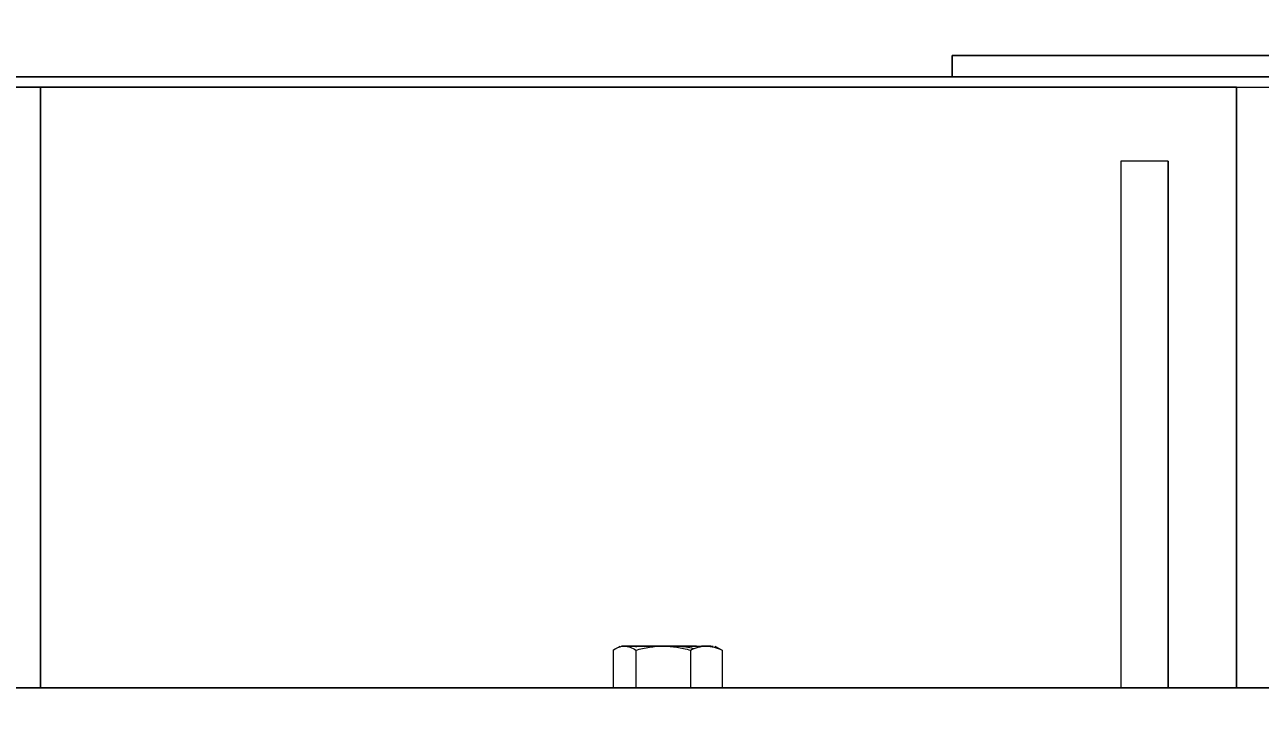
# Model space of a CAD drawing. Header units: millimetres. Extents: x -69706 to 52883, y -6882 to 68885.
# Drawn here: x 46104.8 to 46339.3, y 65002.2 to 65133.6 of the extents above; entities that cross this region are included whole.
import ezdxf

# ---------------------------------------------------------------- set-up
doc = ezdxf.new("R2010")
doc.units = ezdxf.units.MM
doc.layers.add('XFM7P20PCW$0$G-IMPT', color=252, linetype='Continuous', lineweight=9)
doc.layers.add('XFM7P20PCW$0$M-EQPM', color=252, linetype='Continuous', lineweight=9)
doc.layers.add('XFM7P20PCW$0$U-CV-DIM', color=252, linetype='Continuous')
doc.styles.add('XFM7P20PCW$0$PX-TEXT', font='isocp.shx', dxfattribs={"width": 0.7, "bigfont": 'chineset.shx'})
doc.dimstyles.new('XFM7P20PCW$0$PX-400', dxfattribs={"dimscale": 1000, "dimtxt": 0.25, "dimasz": 0.03, "dimexe": 0.1, "dimexo": 0.1, "dimgap": 0.05, "dimtad": 1, "dimdec": 0, "dimzin": 0, "dimdsep": 46, "dimtxsty": 'XFM7P20PCW$0$PX-TEXT', "dimblk": 'XFM7P20PCW$0$_Dot', "dimcen": 2, "dimclrd": 2, "dimclre": 1, "dimclrt": 4, "dimadec": 0, "dimazin": 0, "dimtfac": 1, "dimtdec": 0, "dimtix": 1, "dimtmove": 2, "dimatfit": 3, "dimfxl": 1, "dimtvp": 1, "dimtolj": 1, "dimtzin": 0, "dimarcsym": 0})

# ---------------------------------------------------------------- blocks, each defined once
blk = doc.blocks.new('XFM7P20PCW$0$ui_PCW Pump Shockproof Base - PCW防震基座-Renew_dwg_OC500032 UC600021 12___TEÂù_uÂ_Z__ÅK311x186x6t_ipt-1175001-剖面 73')
at = {"layer": 'XFM7P20PCW$0$G-IMPT'}
for p, q in [((131809.37, 25727.5), (131809.37, 25613.5)), ((131809.37, 25727.5), (131809.37, 25613.5)), ((132036.37, 25613.5), (132036.37, 25727.5)), ((132036.37, 25613.5), (132036.37, 25727.5))]:
    blk.add_line(p, q, dxfattribs=at)
blk = doc.blocks.new('XFM7P20PCW$0$ui_PCW Pump Shockproof Base - PCW防震基座-Renew_dwg_OC500032 CE12___TZ__ÅK²Õ_ó-Âù_uÂ__ª_iam-1175004-剖面 73')
blk.add_blockref('XFM7P20PCW$0$ui_PCW Pump Shockproof Base - PCW防震基座-Renew_dwg_OC500032 UC600021 12___TEÂù_uÂ_Z__ÅK311x186x6t_ipt-1175001-剖面 73', (0, 0))
blk = doc.blocks.new('XFM7P20PCW$0$ui_PCW Pump Shockproof Base - PCW防震基座-Renew_dwg_OC500032 UC600021 12___TEÂù_uÂ_Z__ÅK311x186x6t_ipt-V22-剖面 73')
at = {"layer": 'XFM7P20PCW$0$G-IMPT'}
for p, q in [((131809.37, 25727.5), (131802.86, 25727.5)), ((131803.37, 25727.5), (131809.37, 25727.5)), ((131809.37, 25613.5), (131809.37, 25727.5)), ((131809.37, 25613.5), (131809.37, 25727.5)), ((131809.37, 25727.5), (132036.37, 25727.5)), ((132036.37, 25727.5), (131809.37, 25727.5)), ((132036.37, 25727.5), (132036.37, 25613.5)), ((132036.37, 25727.5), (132036.37, 25613.5)), ((132036.37, 25727.5), (132048.37, 25727.5))]:
    blk.add_line(p, q, dxfattribs=at)
blk = doc.blocks.new('XFM7P20PCW$0$ui_PCW Pump Shockproof Base - PCW防震基座-Renew_dwg_OC500032 UA300024 _ó_û125x9Tx6M__ä_ipt-V23-剖面 73')
at = {"layer": 'XFM7P20PCW$0$G-IMPT'}
for p, q in [((131803.37, 25613.5), (132043.37, 25613.5)), ((131813.37, 25613.5), (131803.37, 25613.5)), ((132053.37, 25613.5), (131813.37, 25613.5)), ((131921.37, 25613.5), (131935.37, 25613.5)), ((131935.37, 25613.5), (131921.37, 25613.5))]:
    blk.add_line(p, q, dxfattribs=at)
blk = doc.blocks.new('XFM7P20PCW$0$ui_PCW Pump Shockproof Base - PCW防震基座-Renew_dwg_OC500032 UC600023 12___TCE_T__ÅK__É_j_100x100x9t_ipt-1175003-剖面 73')
at = {"layer": 'XFM7P20PCW$0$G-IMPT'}
for p, q in [((129092.37, 25713.5), (129083.37, 25713.5)), ((129083.37, 25713.5), (129083.37, 25613.5)), ((129083.37, 25713.5), (129083.37, 25613.5)), ((129092.37, 25613.5), (129092.37, 25713.5)), ((129092.37, 25713.5), (129092.37, 25613.5)), ((129083.37, 25613.5), (129092.37, 25613.5)), ((129083.37, 25613.5), (129092.37, 25613.5))]:
    blk.add_line(p, q, dxfattribs=at)
blk = doc.blocks.new('XFM7P20PCW$0$ui_PCW Pump Shockproof Base - PCW防震基座-Renew_dwg_OC500033 CE12___TZ__ÅK²Õ_ó-Âù_uÂ__k_iam-V24-剖面 73')
for name, p in [('XFM7P20PCW$0$ui_PCW Pump Shockproof Base - PCW防震基座-Renew_dwg_OC500032 UC600021 12___TEÂù_uÂ_Z__ÅK311x186x6t_ipt-V22-剖面 73', (0, 0)), ('XFM7P20PCW$0$ui_PCW Pump Shockproof Base - PCW防震基座-Renew_dwg_OC500032 UC600023 12___TCE_T__ÅK__É_j_100x100x9t_ipt-1175003-剖面 73', (2931, 0)), ('XFM7P20PCW$0$ui_PCW Pump Shockproof Base - PCW防震基座-Renew_dwg_OC500032 UA300024 _ó_û125x9Tx6M__ä_ipt-V23-剖面 73', (0, 0))]:
    blk.add_blockref(name, p)
blk = doc.blocks.new('XFM7P20PCW$0$ui_PCW Pump Shockproof Base - PCW防震基座-Renew_dwg_RB150063 Á³_ê _N_T³B²z M12-25L_ISO 4018 - M12 x 25-NC-V95-剖面 73')
at = {"layer": 'XFM7P20PCW$0$G-IMPT'}
for p, q in [((131918.02, 25620.65), (131918.02, 25613.5)), ((131918.47, 25620.93), (131919.37, 25621.45)), ((131921.03, 25621.45), (131919.69, 25621.45)), ((131920.18, 25621.45), (131927.52, 25621.45)), ((131929.22, 25621.45), (131921.03, 25621.45)), ((131922.35, 25620.65), (131922.35, 25613.5)), ((131927.52, 25621.45), (131935.7, 25621.45)), ((131933.88, 25621.45), (131929.22, 25621.45)), ((131932.69, 25620.65), (131932.69, 25613.5)), ((131936.55, 25621.45), (131934.78, 25621.45)), ((131935.7, 25621.45), (131937.04, 25621.45)), ((131937.37, 25621.45), (131938.26, 25620.93)), ((131938.71, 25620.65), (131938.71, 25613.5)), ((131918.02, 25613.5), (131924.04, 25613.5)), ((131922.35, 25613.5), (131918.02, 25613.5)), ((131932.69, 25613.5), (131922.35, 25613.5)), ((131933.26, 25613.5), (131922.91, 25613.5)), ((131933.81, 25613.5), (131923.48, 25613.5)), ((131924.04, 25613.5), (131933.8, 25613.5)), ((131938.71, 25613.5), (131933.8, 25613.5)), ((131934.39, 25613.5), (131938.71, 25613.5)), ((131922.37, 25589.81), (131922.37, 25591.3)), ((131934.37, 25591.3), (131934.37, 25589.81))]:
    blk.add_line(p, q, dxfattribs=at)
for points in [[(131918.02, 25620.65), (131918.38, 25620.91), (131919.1, 25621.3), (131919.82, 25621.44), (131920.18, 25621.45)], [(131920.18, 25621.45), (131920.55, 25621.44), (131921.28, 25621.3), (131921.99, 25620.9), (131922.35, 25620.65)], [(131922.54, 25621.24), (131922.04, 25621.37), (131921.54, 25621.44), (131921.03, 25621.45)], [(131922.35, 25620.65), (131923.2, 25620.91), (131924.92, 25621.3), (131926.65, 25621.44), (131927.52, 25621.45)], [(131927.52, 25621.45), (131928.4, 25621.44), (131930.14, 25621.3), (131931.85, 25620.9), (131932.69, 25620.65)], [(131932.69, 25620.65), (131933.19, 25620.91), (131934.19, 25621.3), (131935.2, 25621.44), (131935.7, 25621.45)], [(131935.7, 25621.45), (131936.22, 25621.44), (131937.23, 25621.3), (131938.22, 25620.9), (131938.71, 25620.65)]]:
    blk.add_open_spline(points, degree=3, dxfattribs=at)
blk.add_open_spline([(131933.32, 25620.94), (131932.82, 25621.06), (131931.45, 25621.33), (131930.08, 25621.44), (131929.22, 25621.45)], degree=3, knots=[0.2079994, 0.2079994, 0.2079994, 0.2079994, 0.5, 1, 1, 1, 1], dxfattribs=at)
blk = doc.blocks.new('XFM7P20PCW$0$ui_PCW Pump Shockproof Base - _D_PCW Pump Shockproof Base_3000Lx1500Wx300H-1175038-剖面 73')
at = {"layer": 'XFM7P20PCW$0$G-IMPT'}
for p, q in [((131982.37, 25733.5), (132047.37, 25733.5)), ((132047.37, 25733.5), (131982.37, 25733.5)), ((131982.37, 25733.5), (131982.37, 25729.5)), ((131982.37, 25729.5), (131982.37, 25733.5)), ((131982.37, 25729.5), (132046.37, 25729.5)), ((132046.37, 25729.5), (131982.37, 25729.5))]:
    blk.add_line(p, q, dxfattribs=at)
at = {"layer": 'XFM7P20PCW$0$M-EQPM'}
for p, q in [((131803.37, 25729.5), (131809.37, 25729.5)), ((131809.37, 25729.5), (131803.37, 25729.5)), ((131809.37, 25729.5), (132036.37, 25729.5)), ((132036.37, 25729.5), (131809.37, 25729.5)), ((132036.37, 25729.5), (132040.61, 25729.5)), ((132040.61, 25729.5), (132036.37, 25729.5))]:
    blk.add_line(p, q, dxfattribs=at)
for name in ['XFM7P20PCW$0$ui_PCW Pump Shockproof Base - PCW防震基座-Renew_dwg_OC500033 CE12___TZ__ÅK²Õ_ó-Âù_uÂ__k_iam-V24-剖面 73', 'XFM7P20PCW$0$ui_PCW Pump Shockproof Base - PCW防震基座-Renew_dwg_OC500032 CE12___TZ__ÅK²Õ_ó-Âù_uÂ__ª_iam-1175004-剖面 73', 'XFM7P20PCW$0$ui_PCW Pump Shockproof Base - PCW防震基座-Renew_dwg_RB150063 Á³_ê _N_T³B²z M12-25L_ISO 4018 - M12 x 25-NC-V95-剖面 73']:
    blk.add_blockref(name, (0, 0))
blk = doc.blocks.new('XFM7P20PCW$0$_Dot')
at = {"color": 0, "linetype": 'ByBlock', "lineweight": -2}
blk.add_line((-0.5, 0), (-1, 0), dxfattribs=at)
at = {"color": 0, "linetype": 'ByBlock', "const_width": 0.5}
blk.add_lwpolyline([(-0.25, 0, 1), (0.25, 0, 1)], format="xyb", close=True, dxfattribs=at)
blk = doc.blocks.new('*D277')
at = {"layer": 'XFM7P20PCW$0$U-CV-DIM', "color": 1, "lineweight": -2, "transparency": 16777216}
for p, q in [((47144.39, 67126.66), (46367.91, 67126.66)), ((47144.39, 64693.6), (46367.91, 64693.6))]:
    blk.add_line(p, q, dxfattribs=at)
at = {"layer": 'XFM7P20PCW$0$U-CV-DIM', "color": 2, "lineweight": -2, "transparency": 16777216}
blk.add_line((46467.91, 67096.66), (46467.91, 64723.6), dxfattribs=at)
at = {"layer": 'XFM7P20PCW$0$U-CV-DIM', "color": 2, "lineweight": -2, "transparency": 16777216, "xscale": 30, "yscale": 30, "zscale": 30}
for p, rotation in [((46467.91, 67126.66), 90), ((46467.91, 64693.6), 270)]:
    blk.add_blockref('XFM7P20PCW$0$_Dot', p, dxfattribs=dict(at, rotation=rotation))
at = {"layer": 'XFM7P20PCW$0$U-CV-DIM', "color": 4, "transparency": 16777216, "insert": (46292.88, 65910.13), "char_height": 250, "attachment_point": 5, "rotation": 90, "style": 'XFM7P20PCW$0$PX-TEXT'}
blk.add_mtext('\\A1;2433', dxfattribs=at)

msp = doc.modelspace()

# ---------------------------------------------------------------- block references
at = {"layer": 'XFM7P20PCW$0$M-EQPM'}
msp.add_blockref('XFM7P20PCW$0$ui_PCW Pump Shockproof Base - _D_PCW Pump Shockproof Base_3000Lx1500Wx300H-1175038-剖面 73', (-85701.601, 39394.236), dxfattribs=at)

# ---------------------------------------------------------------- dimensions: what is measured, and where the dimension line sits
at = {"layer": 'XFM7P20PCW$0$U-CV-DIM'}
dim = msp.add_linear_dim(base=(46467.905, 64693.605), p1=(47244.395, 67126.665), p2=(47244.395, 64693.605), angle=270, dimstyle='XFM7P20PCW$0$PX-400', dxfattribs=at)
dim.commit()
dim.dimension.update_dxf_attribs({"geometry": '*D277', "text_midpoint": (46292.881, 65910.135)})

doc.saveas('drawing.dxf')
